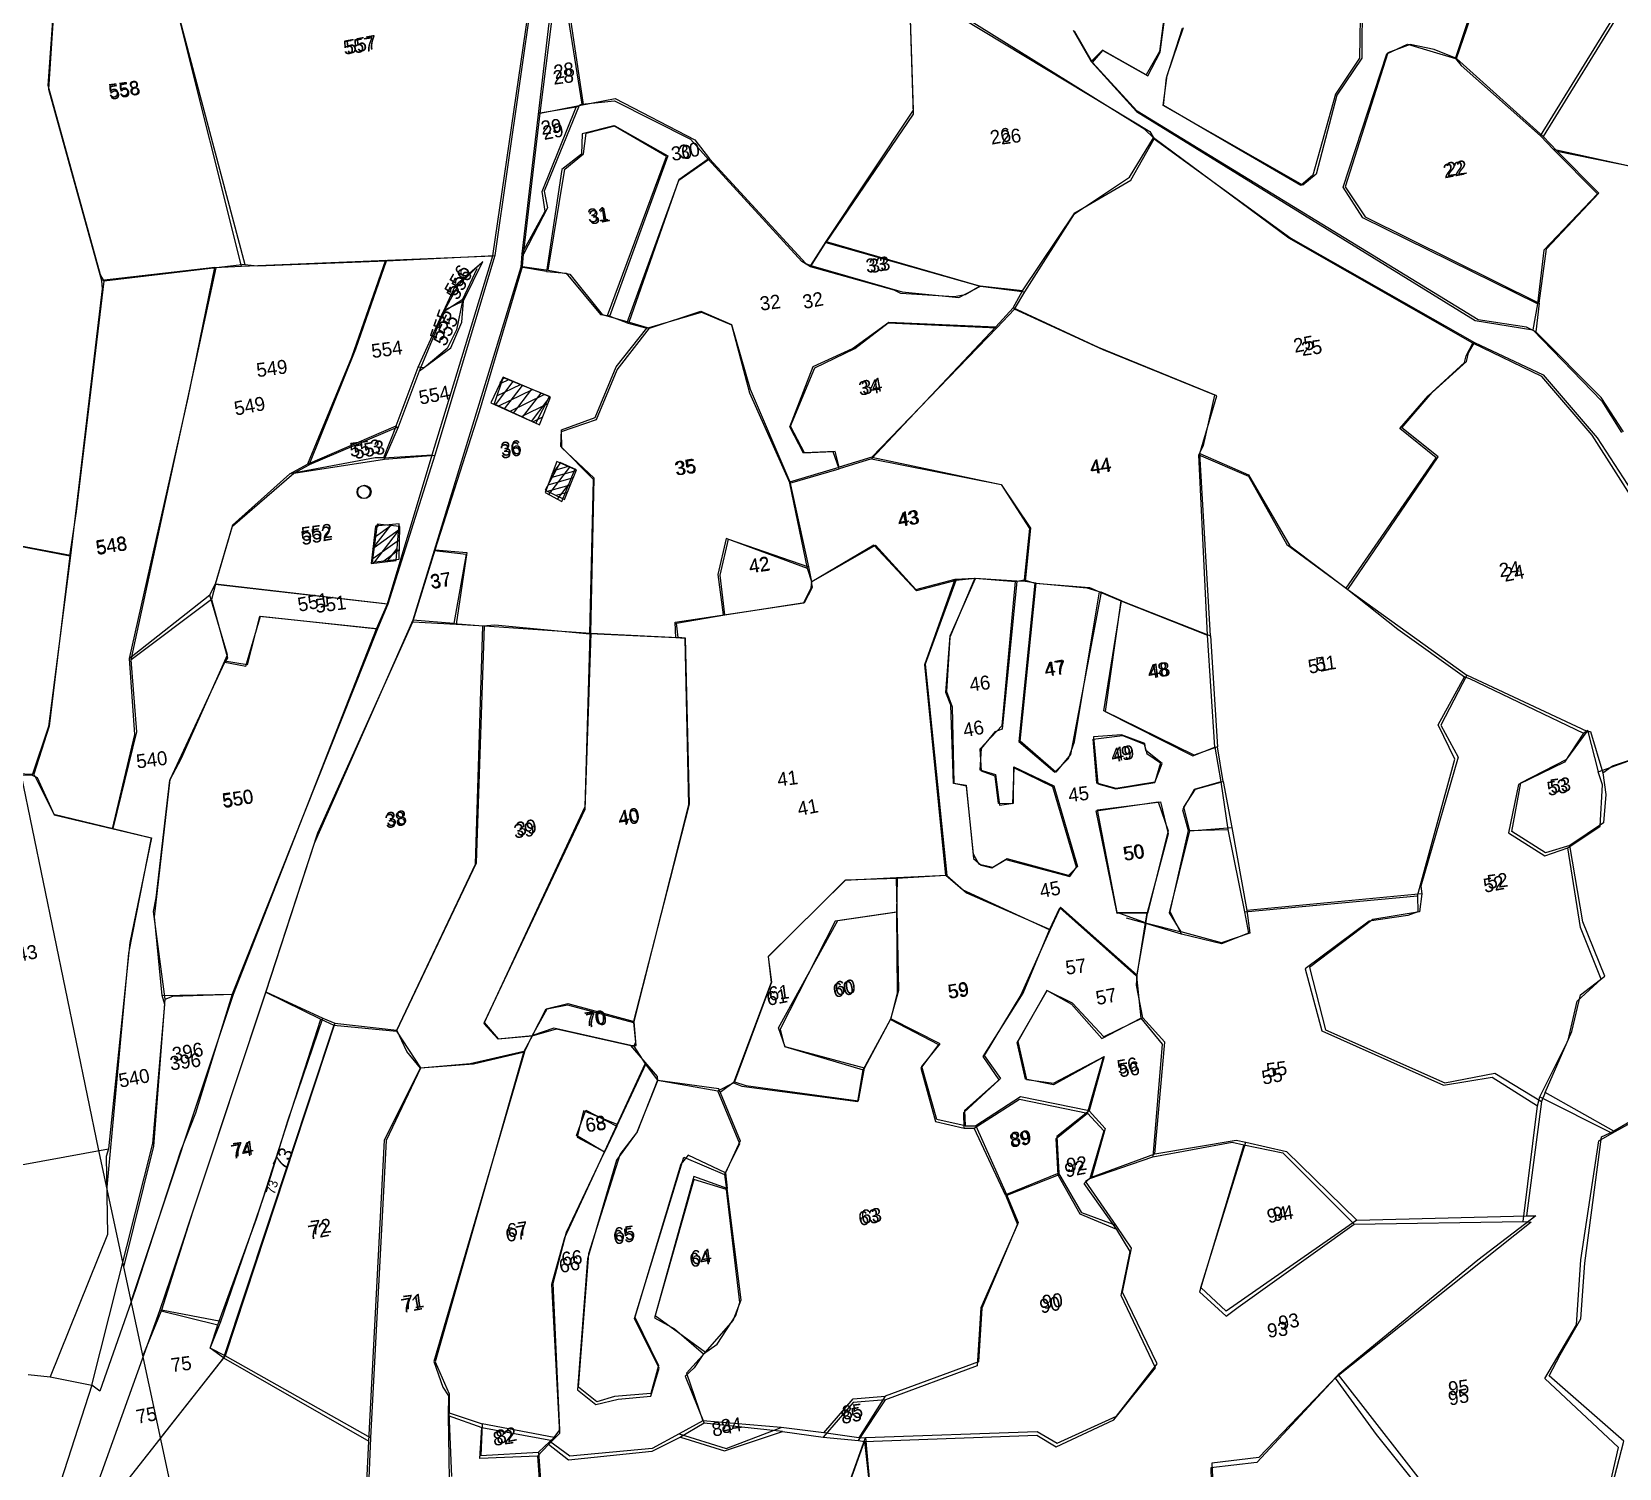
# Model space of a CAD drawing. Header units: metres. Extents: x 286056 to 292206, y 2024114 to 2027347.
# Drawn here: x 286968.2 to 287381.3, y 2026505.6 to 2026879.3 of the extents above; entities that cross this region are included whole.
import ezdxf
from ezdxf.enums import TextEntityAlignment as Align

# ---------------------------------------------------------------- set-up
doc = ezdxf.new("R2010")
doc.units = ezdxf.units.M
for name, color, linetype in [('OFF', 1, 'Continuous'), ('OTHERS', 1, 'Continuous'), ('POLY_PARCEL', 6, 'Continuous'), ('POLY_ROAD', 30, 'Continuous'), ('POLY_WATER', 4, 'Continuous'), ('SYM_ABADI', 1, 'Continuous'), ('SYM_ARROW', 1, 'Continuous'), ('TEXT_PARCEL', 7, 'Continuous')]:
    doc.layers.add(name, color=color, linetype=linetype)
doc.styles.add('TEXT_MAP', font='')
doc.styles.get('TEXT_MAP').set_extended_font_data('Kruti Dev 050')

# ---------------------------------------------------------------- blocks, each defined once
blk = doc.blocks.new('RTRT')
blk.add_circle((323.18, 512.39), 0.86)
at = {"layer": 'OFF'}
blk.add_line((301.24, 502.45), (289.6, 496.76), dxfattribs=at)
at = {"layer": 'OTHERS'}
blk.add_line((411.71, 438.98), (409.42, 440.09), dxfattribs=at)
at = {"layer": 'POLY_PARCEL'}
for p, q in [((292.91, 571.43), (296.89, 586.27)), ((311.12, 577.26), (313.52, 544.06)), ((360.23, 556.14), (361.05, 576.19)), ((294.98, 546.22), (292.91, 571.43)), ((471.75, 541.01), (483.29, 561.7)), ((401.86, 547.49), (403.88, 560.4)), ((437.86, 559.59), (434.43, 549)), ((359.65, 556.14), (353.19, 546.11)), ((354.55, 556.08), (359.65, 556.14)), ((359.65, 556.14), (364.38, 556.14)), ((364.38, 556.14), (373.49, 548.99)), ((461.89, 554.47), (459.58, 543.36)), ((359.07, 549.92), (359.88, 552.45)), ((359.88, 552.45), (363.69, 552.68)), ((363.69, 552.68), (369.68, 547.61)), ((427.26, 550.53), (425.52, 549.39)), ((432.16, 546.36), (427.26, 550.53)), ((434.66, 545.49), (437.9, 551.42)), ((351.78, 536.05), (356.3, 548.42)), ((356.3, 548.42), (359.07, 549.92)), ((373.49, 548.99), (374.87, 546.23)), ((434.43, 549), (432.16, 546.36)), ((480.64, 529.16), (498.34, 548.53)), ((295.3, 545.34), (294.98, 546.22)), ((369.68, 547.61), (358.43, 528.69)), ((370.49, 544.27), (374.87, 546.23)), ((374.87, 546.23), (384.56, 530.66)), ((387.68, 532.97), (401.86, 547.49)), ((286.28, 516.82), (295.3, 545.34)), ((289.6, 496.76), (309.8, 544.31)), ((309.8, 544.31), (295.3, 545.34)), ((313.52, 544.06), (309.8, 544.31)), ((353.19, 546.11), (353.19, 543.92)), ((360.78, 527.52), (370.49, 544.27)), ((433.64, 542.07), (434.66, 545.49)), ((313.52, 544.06), (315.1, 543.57)), ((315.1, 543.57), (331.55, 541.09)), ((353.19, 543.92), (349.06, 538.67)), ((454.42, 527.4), (463.13, 543.23)), ((459.58, 543.36), (455.69, 539.38)), ((463.13, 543.23), (466, 543.97)), ((466, 543.97), (471.75, 541.01)), ((325.52, 530.7), (331.55, 541.09)), ((331.55, 541.09), (345.38, 539.18)), ((449.11, 528.64), (433.64, 542.07)), ((471.75, 541.01), (472.3, 539.99)), ((340, 536.24), (343.72, 538.69)), ((340.33, 534.17), (343.72, 538.69)), ((427.63, 533.83), (431.61, 538.23)), ((455.69, 539.38), (450.87, 529.66)), ((472.3, 539.99), (480.64, 529.16)), ((337.76, 533.51), (340, 536.24)), ((348.6, 537.11), (351.78, 536.05)), ((351.78, 536.05), (354.43, 535.01)), ((337.76, 533.51), (340.33, 534.17)), ((339.58, 531.52), (340.33, 534.17)), ((354.43, 535.01), (357.55, 529.13)), ((333.05, 526.4), (337.76, 533.51)), ((385.14, 530.32), (387.68, 532.97)), ((387.68, 532.97), (406.13, 523.63)), ((419.78, 530.49), (427.63, 533.83)), ((316.84, 517.14), (325.52, 530.7)), ((337.6, 528.55), (339.58, 531.52)), ((384.56, 530.66), (385.14, 530.32)), ((385.14, 530.32), (396.09, 524.78)), ((411.59, 521.84), (419.78, 530.49)), ((333.05, 526.4), (337.6, 528.55)), ((357.55, 529.13), (360.78, 527.52)), ((450.87, 529.66), (449.11, 528.64)), ((480.64, 529.16), (481.93, 527.12)), ((329.08, 519.79), (333.05, 526.4)), ((358.12, 521.75), (363.2, 526.25)), ((360.78, 527.52), (363.2, 526.25)), ((363.2, 526.25), (370.12, 527.17)), ((370.12, 527.17), (373.7, 524.75)), ((456.18, 523.05), (454.42, 527.4)), ((505.61, 517.02), (481.93, 527.12)), ((481.93, 527.12), (486.47, 520.45)), ((373.7, 524.75), (374.5, 516.1)), ((396.09, 524.78), (403.13, 522.71)), ((354.32, 515.99), (358.12, 521.75)), ((403.13, 522.71), (406.13, 523.63)), ((406.13, 523.63), (411.59, 521.84)), ((409.86, 519.88), (411.59, 521.84)), ((476.19, 507.96), (456.18, 523.05)), ((329.08, 519.79), (316.84, 517.14)), ((326.52, 516.07), (329.08, 519.79)), ((388.72, 518.75), (393.57, 521.17)), ((393.57, 521.17), (407.18, 517.94)), ((407.18, 517.94), (409.86, 519.88)), ((420.13, 512.62), (409.86, 519.88)), ((486.47, 520.45), (478.32, 514.62)), ((383.19, 517.25), (388.72, 518.75)), ((407.18, 517.94), (388.26, 504.57)), ((284.33, 511.37), (286.28, 516.82)), ((305.65, 511.23), (314.69, 516.48)), ((314.69, 516.48), (316.84, 517.14)), ((314.69, 516.48), (326.52, 516.07)), ((326.52, 516.07), (333, 515.36)), ((349.59, 515.3), (354.32, 515.99)), ((374.5, 516.1), (377.27, 503.42)), ((378.69, 510.45), (383.19, 517.25)), ((274.14, 515.44), (284.33, 511.37)), ((349.24, 513.22), (349.59, 515.3)), ((478.32, 514.62), (476.19, 507.96)), ((352.59, 508.61), (349.24, 513.22)), ((433.18, 504.17), (420.13, 512.62)), ((284.33, 511.37), (277.65, 490.32)), ((302.1, 504.28), (305.65, 511.23)), ((379.84, 506.76), (378.69, 510.45)), ((348.44, 489.08), (352.59, 508.61)), ((476.19, 507.96), (474.98, 504.8)), ((383.77, 506.18), (379.84, 506.76)), ((383.88, 504.11), (383.77, 506.18)), ((302.1, 504.28), (301.24, 502.45)), ((323.44, 497.64), (302.1, 504.28)), ((330.73, 503.36), (334.71, 502.27)), ((377.27, 503.42), (383.88, 504.11)), ((377.27, 503.42), (377.62, 492.24)), ((388.26, 504.57), (383.88, 504.11)), ((388.26, 504.57), (403.95, 498)), ((430.52, 498.06), (433.18, 504.17)), ((465.93, 503.13), (467.08, 504.54)), ((301.24, 502.45), (301.86, 494.69)), ((334.71, 502.27), (331.61, 493.46)), ((460.16, 498.98), (465.58, 502.32)), ((465.58, 502.32), (465.93, 503.13)), ((304, 493.2), (307.06, 499.16)), ((307.06, 499.16), (321.56, 494.74)), ((366.2, 493.28), (368.16, 497.66)), ((368.16, 497.66), (377.62, 492.24)), ((403.95, 498), (406.49, 491.77)), ((429.71, 497.02), (430.52, 498.06)), ((455.78, 495.52), (460.16, 498.98)), ((288.6, 487.51), (289.6, 496.76)), ((426.48, 473.96), (429.71, 497.02)), ((429.71, 497.02), (435.47, 493.1)), ((459.7, 490.91), (455.78, 495.52)), ((291.66, 480.68), (301.43, 494.2)), ((301.86, 494.69), (301.43, 494.2)), ((301.43, 494.2), (304, 493.2)), ((326.17, 494.78), (331.61, 493.46)), ((331.61, 493.46), (335.18, 492.54)), ((365.86, 488.16), (366.2, 493.28)), ((377.63, 490.23), (386.62, 493.35)), ((386.62, 493.35), (390.66, 486.78)), ((435.47, 493.1), (438.7, 483.53)), ((328.47, 462.75), (335.18, 492.54)), ((335.18, 492.54), (348.44, 489.08)), ((377.62, 492.24), (377.63, 490.23)), ((406.49, 491.77), (404.61, 485.39)), ((277.65, 490.32), (274.56, 484.63)), ((348.44, 489.08), (343.46, 466.9)), ((348.44, 489.08), (359.4, 486.43)), ((376.24, 487.81), (377.63, 489.54)), ((377.63, 489.54), (377.63, 490.23)), ((445.16, 476.61), (459.7, 490.91)), ((283.28, 475.83), (288.6, 487.51)), ((359.4, 486.43), (359.52, 488.28)), ((359.52, 488.28), (365.86, 488.16)), ((365.86, 488.16), (376.24, 487.81)), ((389.99, 477.05), (395.85, 487.12)), ((390.66, 486.78), (395.85, 487.12)), ((395.85, 487.12), (398.39, 486.78)), ((264.97, 486.75), (274.56, 484.63)), ((356.84, 465.06), (360.3, 486.15)), ((360.3, 486.15), (359.4, 486.43)), ((398.39, 486.78), (393.79, 479.93)), ((398.29, 467.48), (403.46, 485.39)), ((398.39, 486.78), (403.46, 485.39)), ((403.46, 485.39), (404.61, 485.39)), ((404.61, 485.39), (405.88, 484.7)), ((274.56, 484.63), (276.11, 479.06)), ((405.88, 484.7), (400.02, 465.06)), ((405.88, 484.7), (412.69, 482.86)), ((412.69, 482.86), (413.84, 482.05)), ((438.7, 483.53), (445.16, 476.61)), ((407.06, 463.67), (413.84, 482.05)), ((413.84, 482.05), (416.33, 480.42)), ((276.11, 479.06), (283.28, 475.83)), ((286.37, 463.65), (291.66, 480.68)), ((393.79, 479.93), (392.06, 473.13)), ((416.33, 480.42), (411.67, 466.79)), ((416.33, 480.42), (426.48, 473.96)), ((387.57, 449.85), (389.99, 477.05)), ((283.28, 475.83), (287.92, 473.72)), ((445.16, 476.61), (450.7, 470.16)), ((287.92, 473.72), (282.65, 461.01)), ((392.06, 473.13), (392.41, 471.05)), ((424.7, 459.64), (426.48, 473.96)), ((392.41, 471.05), (390.79, 461.37)), ((450.7, 470.16), (457.98, 462.51)), ((343.46, 466.9), (325.59, 442.35)), ((394.95, 465.06), (398.29, 467.48)), ((411.67, 466.79), (421.7, 459.06)), ((352.58, 455.95), (356.84, 465.06)), ((394.6, 462.18), (394.95, 465.06)), ((400.02, 465.06), (403.83, 460.33)), ((285.46, 453.51), (286.37, 463.65)), ((314.28, 443.38), (328.47, 462.75)), ((405.9, 461.71), (407.06, 463.67)), ((408.9, 457.91), (409.48, 463.56)), ((409.48, 463.56), (413.28, 463.33)), ((413.28, 463.33), (415.82, 461.71)), ((453.51, 457.09), (457.98, 462.51)), ((457.98, 462.51), (458.61, 462.18)), ((282.65, 461.01), (274.98, 435.39)), ((390.79, 461.37), (392.29, 460.79)), ((392.29, 460.79), (391.49, 451.34)), ((396.22, 461.25), (394.6, 462.18)), ((395.98, 457.68), (396.22, 461.25)), ((398.75, 461.83), (397.71, 457.33)), ((403.25, 458.49), (398.75, 461.83)), ((403.83, 460.33), (405.9, 461.71)), ((415.82, 461.71), (415.94, 460.45)), ((415.94, 460.45), (417.44, 458.95)), ((458.61, 462.18), (471.69, 452.52)), ((404.29, 447.77), (403.25, 458.49)), ((417.44, 458.95), (416.28, 456.64)), ((421.7, 459.06), (424.7, 459.64)), ((424.7, 459.64), (424.62, 455.11)), ((397.71, 457.33), (395.98, 457.68)), ((411.21, 456.76), (408.9, 457.91)), ((416.28, 456.64), (411.21, 456.76)), ((454.8, 452.33), (453.51, 457.09)), ((344.5, 438.77), (352.58, 455.95)), ((408.36, 440.93), (408.13, 454.42)), ((408.13, 454.42), (416.2, 454.08)), ((421.05, 454.77), (419.09, 452.46)), ((424.62, 455.11), (421.05, 454.77)), ((424.62, 455.11), (424.39, 448.89)), ((280.73, 435), (285.6, 452.32)), ((285.46, 453.51), (294.38, 451.98)), ((285.6, 452.32), (285.46, 453.51)), ((416.2, 454.08), (416.78, 450.16)), ((419.09, 452.46), (419.32, 449.7)), ((446.79, 435.94), (454.8, 452.33)), ((471.69, 452.52), (468.61, 449.33)), ((471.69, 452.52), (472.3, 452.82)), ((472.3, 452.82), (472.65, 447.29)), ((298.68, 451.46), (305, 446.71)), ((374.77, 451.69), (363.12, 443.86)), ((381.34, 450.66), (374.77, 451.69)), ((381.34, 450.66), (380.42, 446.39)), ((387.57, 449.85), (381.34, 450.66)), ((391.49, 451.34), (392.29, 450.3)), ((392.29, 450.3), (393.56, 449.73)), ((393.56, 449.73), (395.52, 450.42)), ((395.52, 450.42), (403.25, 446.73)), ((416.78, 450.16), (412.17, 440.24)), ((389.33, 447.62), (387.57, 449.85)), ((419.32, 449.7), (415.05, 439.9)), ((419.32, 449.7), (424.39, 448.89)), ((424.39, 448.89), (424.51, 438.05)), ((468.61, 449.33), (462.26, 447.6)), ((472.65, 447.29), (480.91, 448.58)), ((292.04, 422.96), (305, 446.71)), ((305, 446.71), (306.47, 445.62)), ((372.46, 446.74), (362.89, 434.4)), ((380.42, 446.39), (372.46, 446.74)), ((380.42, 446.39), (378.58, 436.13)), ((399.37, 440.47), (389.33, 447.62)), ((403.25, 446.73), (404.29, 447.77)), ((462.26, 447.6), (459.84, 441.72)), ((472.87, 445.53), (472.65, 447.29)), ((306.47, 445.62), (284.51, 406.19)), ((306.47, 445.62), (314.28, 443.38)), ((471.6, 440.34), (472.87, 445.53)), ((314.28, 443.38), (316.44, 438.13)), ((325.59, 442.35), (326.97, 439.93)), ((331.36, 439.52), (333.89, 442.58)), ((333.89, 442.58), (336.54, 442.58)), ((336.54, 442.58), (344.5, 438.77)), ((363.12, 443.86), (362.89, 440.51)), ((399.37, 440.47), (401.21, 443.01)), ((401.21, 443.01), (409.28, 432.52)), ((326.97, 439.93), (331.36, 439.52)), ((331.36, 439.52), (334.6, 439.83)), ((334.6, 439.83), (343.95, 435.74)), ((362.89, 440.51), (355.7, 428.71)), ((394.52, 433.1), (399.37, 440.47)), ((412.17, 440.24), (408.36, 440.93)), ((411.71, 438.98), (412.17, 440.24)), ((415.05, 439.9), (415.97, 436.78)), ((459.84, 441.72), (463.88, 437.92)), ((466.99, 438.38), (471.6, 440.34)), ((310.12, 429.85), (316.44, 438.13)), ((316.44, 438.13), (323.24, 437.36)), ((329.97, 437.67), (331.36, 439.52)), ((344.5, 438.77), (344.27, 436.24)), ((411.71, 438.98), (409.28, 432.52)), ((415.97, 436.78), (411.71, 438.98)), ((424.51, 438.05), (446.79, 435.94)), ((424.51, 438.05), (424.51, 435.29)), ((463.88, 437.92), (466.99, 438.38)), ((466.65, 428.01), (466.99, 438.38)), ((329.97, 437.67), (311.05, 400.66)), ((323.24, 437.36), (329.97, 437.67)), ((344.27, 436.24), (343.95, 435.74)), ((343.95, 435.74), (344.96, 433.26)), ((378.58, 436.13), (377.08, 432.95)), ((420.82, 434.59), (415.97, 436.78)), ((446.79, 435.94), (446.46, 433.89)), ((245.37, 435.64), (274.98, 435.39)), ((267.19, 405.88), (280.73, 435)), ((274.49, 434.48), (272.8, 424.57)), ((274.98, 435.39), (274.49, 434.48)), ((362.89, 434.4), (363.01, 432.1)), ((424.51, 435.29), (420.82, 434.59)), ((440.07, 433.87), (430.79, 429.38)), ((445.08, 433.66), (440.07, 433.87)), ((446.46, 433.89), (445.08, 433.66)), ((339.95, 426.23), (344.96, 433.26)), ((344.96, 433.26), (346.12, 430.87)), ((363.01, 432.1), (372.44, 427.23)), ((372.44, 427.23), (377.08, 432.95)), ((377.08, 432.95), (382.56, 428.62)), ((387.95, 426.06), (394.52, 433.1)), ((392.56, 426.99), (397.63, 432.87)), ((397.63, 432.87), (400.4, 430.56)), ((409.28, 432.52), (408.82, 427.1)), ((300.9, 392.16), (310.12, 429.85)), ((346.12, 430.87), (342.31, 424.82)), ((346.12, 430.87), (353.54, 428.09)), ((400.4, 430.56), (403.4, 425.49)), ((336.05, 428.79), (334.62, 425.61)), ((339.95, 426.23), (336.05, 428.79)), ((353.54, 428.09), (355.7, 428.71)), ((355.01, 420.83), (353.54, 428.09)), ((355.7, 428.71), (356.67, 428.08)), ((356.67, 428.08), (370.97, 423.37)), ((382.56, 428.62), (379.78, 426.07)), ((430.79, 429.38), (431.42, 421.14)), ((468.03, 420.97), (466.65, 428.01)), ((330.62, 413.22), (339.95, 426.23)), ((334.62, 425.61), (337.71, 423.1)), ((370.97, 423.37), (372.44, 427.23)), ((379.78, 426.07), (380.32, 418.97)), ((389.39, 422.69), (387.95, 426.06)), ((392.74, 422.15), (392.56, 426.99)), ((403.4, 425.49), (408.82, 427.1)), ((408.82, 427.1), (410.9, 423.3)), ((272.8, 424.57), (262.1, 407.95)), ((342.31, 424.82), (339.03, 421.75)), ((284.61, 410.49), (292.04, 422.96)), ((339.03, 421.75), (332.98, 409.97)), ((384.13, 419.44), (389.39, 422.69)), ((396.14, 420.76), (392.74, 422.15)), ((403.17, 423.07), (396.14, 420.76)), ((399.78, 416.37), (403.17, 423.07)), ((410.9, 423.3), (407.02, 409.28)), ((337.49, 401.27), (347.64, 420.52)), ((347.64, 420.52), (352.35, 417.35)), ((352.35, 417.35), (355.01, 420.83)), ((383.8, 417.42), (384.13, 419.44)), ((385.07, 417.18), (391.5, 419.76)), ((391.5, 419.76), (399.78, 416.37)), ((431.42, 421.14), (445.54, 411.34)), ((464.45, 418.78), (468.03, 420.97)), ((348.35, 417.45), (340.05, 400.86)), ((352.25, 415.4), (348.35, 417.45)), ((352.35, 417.35), (352.25, 415.4)), ((380.32, 418.97), (383.8, 417.42)), ((383.8, 417.42), (385.07, 417.18)), ((462.38, 414.06), (464.45, 418.78)), ((351.22, 400.76), (352.25, 415.4)), ((387.45, 407.87), (385.07, 417.18)), ((395.19, 413.93), (399.78, 416.37)), ((399.78, 416.37), (401.42, 413.72)), ((277.61, 413.72), (284.61, 410.49)), ((394.6, 409.23), (395.19, 413.93)), ((401.42, 413.72), (398.52, 408.04)), ((457.45, 407.57), (462.38, 414.06)), ((327.86, 407.59), (330.62, 413.22)), ((445.54, 411.34), (451.88, 411.18)), ((451.88, 411.18), (456.91, 406.48)), ((283.07, 407.72), (284.61, 410.49)), ((332.98, 409.97), (328.58, 393.59)), ((394.6, 409.23), (387.45, 407.87)), ((396.43, 403.75), (394.6, 409.23)), ((398.52, 408.04), (407.02, 409.28)), ((407.02, 409.28), (417.38, 409.2)), ((417.38, 409.2), (418.83, 408.58)), ((259.38, 408.78), (262.1, 407.95)), ((262.1, 407.95), (267.19, 405.88)), ((284.51, 406.19), (283.07, 407.72)), ((325.29, 388.54), (327.86, 407.59)), ((387.45, 407.87), (388.25, 403.95)), ((397.67, 407.55), (398.52, 408.04)), ((400.72, 400.95), (397.67, 407.55)), ((418.83, 408.58), (409.68, 391.04)), ((418.83, 408.58), (423.56, 406.65)), ((456.91, 406.48), (457.45, 407.57)), ((457.45, 407.57), (465.72, 401.23)), ((284.51, 406.19), (261.23, 385.89)), ((284.51, 406.19), (300.9, 392.16)), ((423.56, 406.65), (430.88, 395.9)), ((452.35, 392.19), (456.91, 406.48)), ((388.25, 403.95), (381.58, 394.29)), ((400.72, 400.95), (396.43, 403.75)), ((465.72, 401.23), (472.29, 403.39)), ((339.44, 394.41), (337.49, 401.27)), ((401.87, 397.84), (400.72, 400.95)), ((463.86, 400.58), (465.72, 401.23)), ((311.05, 400.66), (311.56, 397.18)), ((340.05, 400.86), (342.31, 399.02)), ((342.31, 399.02), (345.38, 395.12)), ((347.33, 396.05), (350.4, 399.22)), ((350.4, 399.22), (351.22, 400.76)), ((458.71, 385.94), (463.86, 400.58)), ((311.56, 397.18), (312.07, 395.95)), ((399.66, 392.49), (401.87, 397.84)), ((312.07, 395.95), (311.56, 393.49)), ((345.38, 395.12), (343.85, 393.59)), ((345.38, 395.12), (347.33, 396.05)), ((414.19, 388.19), (430.88, 395.9)), ((430.88, 395.9), (452.35, 392.19)), ((311.56, 393.49), (310.14, 385.34)), ((311.56, 393.49), (315.55, 391.13)), ((328.58, 393.59), (330.52, 391.33)), ((337.7, 391.03), (339.44, 394.41)), ((343.85, 393.59), (342.51, 392.77)), ((342.51, 392.77), (343.8, 386.33)), ((381.58, 394.29), (379.74, 387.02)), ((297.23, 376.84), (300.9, 392.16)), ((314.55, 387.29), (315.55, 391.13)), ((315.55, 391.13), (324.17, 387.82)), ((330.52, 391.33), (333.5, 391.44)), ((333.5, 391.44), (337.7, 391.03)), ((402.25, 382.52), (399.66, 392.49)), ((409.68, 391.04), (412.46, 387.33)), ((453.32, 391.88), (424.77, 376.87)), ((452.35, 392.19), (453.32, 391.88)), ((321.92, 386.16), (314.55, 387.29)), ((323.56, 387.39), (321.92, 386.16)), ((323.56, 387.39), (324.17, 387.82)), ((325.72, 384.93), (323.56, 387.39)), ((324.17, 387.82), (325.29, 388.54)), ((379.74, 387.02), (367.32, 384.93)), ((412.46, 387.33), (414.19, 388.19)), ((321.92, 386.16), (318.61, 358.53)), ((336.48, 384.01), (325.72, 384.93)), ((340.45, 385.17), (336.48, 384.01)), ((343.8, 386.33), (340.45, 385.17)), ((340.45, 385.17), (345.7, 382.37)), ((353.53, 383.42), (343.8, 386.33)), ((363.16, 385.37), (358.53, 381.73)), ((362.91, 380.43), (367.32, 384.93)), ((367.32, 384.93), (363.16, 385.37)), ((456.61, 377.81), (458.71, 385.94)), ((345.7, 382.37), (353.53, 383.42)), ((353.53, 383.42), (358.53, 381.73)), ((358.53, 381.73), (362.91, 380.43)), ((395.76, 376.92), (402.25, 382.52)), ((359.03, 372.31), (363.65, 380.19)), ((362.91, 380.43), (363.65, 380.19)), ((363.65, 380.19), (363.2, 373.98)), ((363.65, 380.19), (385.63, 376.84)), ((385.63, 376.84), (387.79, 374.87)), ((387.79, 374.87), (395.76, 376.92)), ((424.77, 376.87), (412.83, 368.07)), ((424.77, 376.87), (428.61, 368.75)), ((451.28, 371.78), (456.61, 377.81)), ((458.97, 361.26), (451.28, 371.78)), ((406.86, 368.52), (406.6, 366.87)), ((412.83, 368.07), (406.86, 368.52)), ((428.61, 368.75), (434.25, 358.07)), ((455.42, 353.26), (458.97, 361.26))]:
    blk.add_line(p, q, dxfattribs=at)
at = {"layer": 'POLY_ROAD'}
for p, q in [((358.62, 577.79), (345.38, 539.18)), ((354.55, 556.08), (361.05, 576.19)), ((349.06, 538.67), (354.55, 556.08)), ((345.38, 539.18), (333, 515.36)), ((348.6, 537.11), (349.06, 538.67)), ((339.67, 519.82), (348.6, 537.11)), ((330.73, 503.36), (339.67, 519.82)), ((333, 515.36), (323.44, 497.64)), ((326.17, 494.78), (330.73, 503.36)), ((323.44, 497.64), (321.56, 494.74)), ((321.56, 494.74), (294.38, 451.98)), ((309.11, 470.37), (326.17, 494.78)), ((298.68, 451.46), (309.11, 470.37)), ((279.82, 417.67), (298.68, 451.46)), ((294.38, 451.98), (286.85, 437.84)), ((286.85, 437.84), (284.03, 433.39)), ((284.03, 433.39), (275.03, 416.96)), ((277.61, 413.72), (279.82, 417.67)), ((275.03, 416.96), (268.05, 404.94)), ((261.23, 385.89), (277.61, 413.72)), ((267.19, 405.88), (255.06, 383.66)), ((268.05, 404.94), (267.19, 405.88))]:
    blk.add_line(p, q, dxfattribs=at)
at = {"layer": 'POLY_WATER'}
for p, q in [((430.68, 539.47), (408.05, 560.3)), ((424.03, 553.76), (425.52, 549.39)), ((425.52, 549.39), (430.09, 541.95)), ((430.09, 541.95), (467.93, 507.38)), ((431.61, 538.23), (430.68, 539.47)), ((446.29, 522.26), (431.61, 538.23)), ((467.08, 504.54), (446.29, 522.26)), ((467.93, 507.38), (474.98, 504.8)), ((475.02, 498.68), (467.08, 504.54)), ((474.98, 504.8), (482.03, 494.09)), ((479.98, 490.05), (475.02, 498.68)), ((482.03, 494.09), (483.74, 489.66)), ((484.25, 479.34), (479.98, 490.05))]:
    blk.add_line(p, q, dxfattribs=at)
at = {"layer": 'SYM_ABADI', "linetype": 'Continuous'}
for p, q in [((342.25, 521.35), (345.54, 522.23)), ((343.13, 522.87), (344.16, 523.15)), ((342.25, 520.05), (346.92, 521.3)), ((343.56, 519.11), (348.3, 520.38)), ((344.87, 518.16), (348.54, 519.15)), ((346.18, 517.22), (347.57, 517.59))]:
    blk.add_line(p, q, dxfattribs=at)
at = {"layer": 'SYM_ABADI'}
for p, q in [((348.66, 511.4), (346.13, 508.26)), ((348.32, 506.63), (350.57, 510.07)), ((350.57, 510.07), (348.66, 511.4)), ((324.01, 508), (322.49, 503.31)), ((326.82, 507.17), (324.01, 508)), ((346.13, 508.26), (348.32, 506.63)), ((325.97, 503.06), (326.82, 507.17)), ((322.49, 503.31), (325.97, 503.06))]:
    blk.add_line(p, q, dxfattribs=at)
at = {"layer": 'SYM_ARROW'}
for p, q in [((343.52, 523.57), (341.73, 520.43)), ((349.02, 519.9), (343.52, 523.57)), ((341.73, 520.43), (346.97, 516.65)), ((346.97, 516.65), (349.02, 519.9))]:
    blk.add_line(p, q, dxfattribs=at)
at = {"layer": 'SYM_ARROW', "linetype": 'Continuous'}
for p, q in [((347.31, 509.73), (350.53, 510.02)), ((348, 510.59), (349.62, 510.73)), ((323.52, 506.48), (325.7, 507.5)), ((323.96, 507.85), (324.18, 507.95)), ((346.39, 508.06), (349.43, 508.33)), ((346.62, 508.88), (349.98, 509.17)), ((347.35, 507.35), (348.88, 507.48)), ((322.63, 503.74), (326.48, 505.53)), ((323.07, 505.11), (326.75, 506.82)), ((348.31, 506.64), (348.33, 506.64)), ((323.97, 503.2), (326.21, 504.25))]:
    blk.add_line(p, q, dxfattribs=at)
at = {"layer": 'TEXT_PARCEL', "style": 'TEXT_MAP'}
for s, p in [('558', (302.48, 568.09)), ('557', (333.55, 568.2)), ('28', (358.59, 560.03)), ('29', (355.73, 552.6)), ('30', (372.52, 546.87)), ('31', (359.56, 540.76)), ('26', (412.26, 541.24)), ('33', (393.87, 527.87)), ('22', (468.8, 526.08)), ('549', (310.72, 525.14)), ('32', (384.57, 524.96)), ('554', (334.36, 522.08)), ('553', (324.81, 516.74)), ('36', (342.68, 513.25)), ('34', (389.96, 512.69)), ('548', (289.86, 510.8)), ('25', (445.66, 507.61)), ('552', (316.05, 507.12)), ('35', (364.37, 506.93)), ('551', (314.04, 498.78)), ('37', (330.74, 498.44)), ('44', (417.04, 497.07)), ('43', (391.34, 495.04)), ('42', (371.43, 492.77)), ('550', (299.79, 475.72)), ('24', (466.74, 473.57)), ('47', (406.31, 472.59)), ('38', (319.21, 469.24)), ('48', (419.33, 469.81)), ('46', (394.59, 466.88)), ('39', (335.59, 465.12)), ('51', (439.79, 466.62)), ('40', (348.9, 464.09)), ('543', (268.71, 461.23)), ('41', (371.73, 460.92)), ('49', (412.69, 460.12)), ('50', (411.87, 447.38)), ('396', (287.34, 444.88)), ('45', (400.42, 444.7)), ('53', (467.1, 445.42)), ('540', (279.93, 442.85)), ('70', (339.87, 439.18)), ('61', (363.26, 437.62)), ('60', (371.84, 437.05)), ('59', (386.42, 434.14)), ('52', (456.71, 434.69)), ('74', (291.77, 431.11)), ('57', (404.95, 429.8)), ('68', (337.27, 425.96)), ('56', (405.98, 420.53)), ('72', (299.58, 419.06)), ('55', (424.04, 415.73)), ('67', (324.52, 413.99)), ('89', (390.59, 413.82)), ('65', (338.1, 411.07)), ('71', (309.61, 407.53)), ('66', (330.56, 408.79)), ('63', (369.58, 407.56)), ('92', (396.86, 408.73)), ('64', (347.21, 406.36)), ('75', (273.38, 399.89)), ('94', (421.37, 398.07)), ('90', (390.42, 392.12)), ('82', (318.44, 388.66)), ('84', (345.95, 384.41)), ('85', (362.59, 382.9)), ('93', (420.26, 384.26)), ('95', (439.92, 370.63))]:
    blk.add_text(s, height=1.8, dxfattribs=at).set_placement(p, align=Align.CENTER)
for s, height, rotation, p in [('556', 1.8, 50.1781, (340.88, 535.85)), ('555', 1.8, 53.1141, (338.11, 530.37)), ('73', 1.2, 63.4219, (295.3, 426.34))]:
    blk.add_text(s, height=height, rotation=rotation, dxfattribs=at).set_placement(p, align=Align.CENTER)
blk = doc.blocks.new('123')
blk.add_circle((90.26, 520.35), 0.842)
at = {"layer": 'OFF'}
for p, q in [((68.86, 509.74), (57.54, 503.02)), ((45.38, 440.87), (41.78, 489.86)), ((50.5, 377.85), (45.38, 440.87))]:
    blk.add_line(p, q, dxfattribs=at)
at = {"layer": 'OTHERS'}
for p, q in [((109.95, 532.67), (108.01, 529.64)), ((115.61, 529.43), (109.95, 532.67)), ((108.01, 529.64), (113.4, 526.25)), ((113.4, 526.25), (115.61, 529.43)), ((115.47, 521), (113.47, 517.27)), ((115.41, 515.82), (117.62, 519.69)), ((117.62, 519.69), (115.47, 521)), ((91.2, 515.78), (90.01, 511.12)), ((94.28, 515.68), (91.2, 515.78)), ((93.28, 511.07), (94.28, 515.68)), ((113.47, 517.27), (115.41, 515.82)), ((90.01, 511.12), (93.28, 511.07))]:
    blk.add_line(p, q, dxfattribs=at)
at = {"layer": 'OTHERS', "linetype": 'Continuous'}
for p, q in [((108.56, 529.29), (111.22, 531.95)), ((109.54, 532.03), (110.09, 532.59)), ((109.65, 528.61), (112.34, 531.3)), ((110.73, 527.93), (113.47, 530.66)), ((111.82, 527.24), (114.59, 530.01)), ((112.9, 526.56), (115.25, 528.91)), ((113.9, 516.95), (117.01, 520.06)), ((114.66, 519.47), (115.91, 520.73)), ((114.91, 516.19), (116.57, 517.85)), ((90.49, 512.98), (93.22, 515.71)), ((91.09, 515.36), (91.51, 515.77)), ((90.38, 511.11), (94.09, 514.82)), ((92.12, 511.08), (93.61, 512.57))]:
    blk.add_line(p, q, dxfattribs=at)
at = {"layer": 'POLY_PARCEL'}
for p, q in [((59.56, 591.2), (56.75, 577.09)), ((124.13, 585.58), (124.63, 566.25)), ((78.42, 551.25), (74.61, 584.42)), ((56.75, 577.09), (60.31, 551.75)), ((237.16, 557.45), (247.69, 578.43)), ((168.14, 572.9), (166.82, 559.44)), ((199.41, 563.19), (202.31, 574.03)), ((226.63, 570.25), (225.06, 559.04)), ((118.09, 555.75), (123.86, 565.96)), ((123.86, 565.96), (118.92, 565.79)), ((124.63, 566.25), (123.86, 565.96)), ((124.63, 566.25), (128.85, 566.13)), ((128.85, 566.13), (137.95, 559.95)), ((199.91, 560.1), (202.81, 565.96)), ((128.38, 562.94), (124.21, 562.47)), ((134.56, 558.13), (128.38, 562.94)), ((190.59, 563), (192.12, 564.39)), ((192.12, 564.39), (197.43, 560.4)), ((197.43, 560.4), (199.41, 563.19)), ((124.21, 562.47), (123.74, 559.85)), ((259.48, 561.44), (246.93, 546.03)), ((123.74, 559.85), (121, 558.25)), ((137.95, 559.95), (139.85, 557.1)), ((166.82, 559.44), (153.51, 544.47)), ((198.9, 556.35), (199.91, 560.1)), ((228.47, 559.3), (220.79, 542.92)), ((225.06, 559.04), (221.28, 554.75)), ((231.49, 560), (228.47, 559.3)), ((234.45, 558.97), (231.49, 560)), ((237.16, 557.45), (234.45, 558.97)), ((121, 558.25), (117.32, 545.48)), ((124.39, 538.82), (134.56, 558.13)), ((139.85, 557.1), (135.75, 554.96)), ((150.1, 542.46), (139.85, 557.1)), ((246.93, 546.03), (237.16, 557.45)), ((118.15, 553.2), (118.09, 555.75)), ((135.75, 554.96), (126.71, 537.57)), ((215.42, 543.81), (198.9, 556.35)), ((221.28, 554.75), (217.31, 545.01)), ((114.47, 548.14), (118.15, 553.2)), ((60.25, 550.71), (51.76, 517.14)), ((60.31, 551.75), (60.25, 550.71)), ((75.02, 551.52), (60.31, 551.75)), ((69.4, 535.34), (75.02, 551.52)), ((75.02, 551.52), (78.42, 551.25)), ((78.42, 551.25), (110.74, 548.37)), ((193.5, 547.33), (197.21, 552.22)), ((96.93, 549.6), (90.98, 537.76)), ((109.22, 547.64), (105.42, 545.15)), ((106.16, 543.35), (108.5, 547.01)), ((117.32, 545.48), (114.13, 546.45)), ((185.81, 544.11), (193.5, 547.33)), ((105.42, 545.15), (103.46, 542.02)), ((117.32, 545.48), (119.82, 544.91)), ((119.82, 544.91), (123.5, 539.05)), ((151.12, 541.65), (153.51, 544.47)), ((153.51, 544.47), (172.47, 536.32)), ((217.31, 545.01), (215.42, 543.81)), ((248.46, 543.89), (246.93, 546.03)), ((103.46, 542.02), (106.16, 543.35)), ((106.16, 543.35), (104.84, 539.53)), ((151.12, 541.65), (150.1, 542.46)), ((177.81, 535.01), (185.81, 544.11)), ((220.79, 542.92), (222.84, 538.74)), ((248.46, 543.89), (273.24, 535.39)), ((253.12, 537.83), (248.46, 543.89)), ((99.32, 535.39), (103.46, 542.02)), ((161.44, 537.25), (151.12, 541.65)), ((104.84, 539.53), (103.35, 537.3)), ((123.5, 539.05), (124.39, 538.82)), ((126.71, 537.57), (124.39, 538.82)), ((222.84, 538.74), (243.62, 524.79)), ((90.98, 537.76), (83.54, 524.85)), ((103.35, 537.3), (100.06, 535.23)), ((124.61, 532.13), (129.2, 536.55)), ((126.71, 537.57), (129.2, 536.55)), ((129.2, 536.55), (136.46, 537.68)), ((136.46, 537.68), (140.08, 535.54)), ((162.25, 536.72), (161.44, 537.25)), ((168.97, 535.38), (162.25, 536.72)), ((172.47, 536.32), (170.44, 535.47)), ((177.81, 535.01), (172.47, 536.32)), ((245.49, 531.6), (253.12, 537.83)), ((57.54, 503.02), (69.4, 535.34)), ((95.53, 528.25), (99.32, 535.39)), ((100.06, 535.23), (99.32, 535.39)), ((140.08, 535.54), (141.21, 526.57)), ((170.44, 535.47), (168.97, 535.38)), ((176.33, 533.01), (177.81, 535.01)), ((121.1, 526.01), (124.61, 532.13)), ((155.14, 530.52), (160.2, 533.26)), ((160.2, 533.26), (173.83, 530.86)), ((176.33, 533.01), (173.83, 530.86)), ((186.57, 526.5), (176.33, 533.01)), ((149.79, 528.86), (155.14, 530.52)), ((173.83, 530.86), (155.73, 516.1)), ((243.62, 524.79), (245.49, 531.6)), ((83.54, 524.85), (95.53, 528.25)), ((95.53, 528.25), (93.36, 524.38)), ((145.81, 521.55), (149.79, 528.86)), ((116.59, 525), (121.1, 526.01)), ((141.21, 526.57), (144.86, 514.36)), ((200.9, 518.33), (186.57, 526.5)), ((81.13, 523.92), (72.96, 518.31)), ((81.13, 523.92), (83.54, 524.85)), ((92.33, 524.54), (81.13, 523.92)), ((93.36, 524.38), (92.33, 524.54)), ((93.36, 524.38), (99.64, 523.98)), ((116.23, 522.86), (116.59, 525)), ((243.62, 524.79), (242.73, 521.19)), ((119.86, 518.11), (116.23, 522.86)), ((51.76, 517.14), (39.05, 521.28)), ((147.12, 517.93), (145.81, 521.55)), ((233.76, 519.63), (234.72, 520.86)), ((72.96, 518.31), (69.73, 511.07)), ((116.79, 498.46), (119.86, 518.11)), ((150.92, 517.63), (147.12, 517.93)), ((151.4, 515.37), (150.92, 517.63)), ((197.75, 511.26), (200.9, 518.33)), ((228.45, 515.17), (233.37, 518.56)), ((233.37, 518.56), (233.76, 519.63)), ((51.76, 517.14), (46.07, 495.69)), ((155.73, 516.1), (151.4, 515.37)), ((155.73, 516.1), (171.87, 510.62)), ((144.86, 514.36), (151.4, 515.37)), ((145.71, 503.16), (144.86, 514.36)), ((223.99, 511.18), (228.45, 515.17)), ((98.28, 511.71), (102.32, 510.68)), ((68.86, 509.74), (69.73, 511.07)), ((70.13, 501.84), (68.86, 509.74)), ((69.73, 511.07), (91.42, 505.68)), ((102.32, 510.68), (99.57, 502.03)), ((171.87, 510.62), (174.88, 504.56)), ((196.06, 487.79), (197.75, 511.26)), ((197.75, 511.26), (203.61, 507.72)), ((228.14, 506.87), (223.99, 511.18)), ((135.81, 508.33), (134.14, 503.87)), ((145.71, 503.16), (135.81, 508.33)), ((203.61, 507.72), (207.69, 497.96)), ((74.88, 506.19), (72.49, 500.24)), ((89.63, 502.67), (74.88, 506.19)), ((214.38, 491.42), (228.14, 506.87)), ((134.14, 503.87), (134.15, 498.63)), ((154.57, 505.01), (146.01, 501.38)), ((159.26, 498.47), (154.57, 505.01)), ((174.88, 504.56), (173.29, 497.85)), ((56.96, 493.22), (57.54, 503.02)), ((62.53, 489.39), (70.13, 501.84)), ((99.57, 502.03), (94.39, 503.16)), ((98.33, 470.96), (103.26, 501.26)), ((99.57, 502.03), (103.26, 501.26)), ((103.26, 501.26), (104.81, 501.2)), ((146.01, 501.38), (145.71, 503.16)), ((145.85, 500.6), (146.01, 501.38)), ((72.49, 500.24), (69.66, 501.06)), ((104.81, 501.2), (116.79, 498.46)), ((144.67, 498.82), (145.85, 500.6)), ((116.79, 498.46), (113.26, 476.45)), ((127.72, 496.5), (116.79, 498.46)), ((127.72, 496.5), (127.9, 498.52)), ((127.9, 498.52), (144.67, 498.82)), ((164.43, 499.12), (159.14, 488.96)), ((164.43, 499.12), (159.26, 498.47)), ((162.82, 492.14), (166.99, 499.06)), ((166.99, 499.06), (164.43, 499.12)), ((172.24, 498.04), (166.99, 499.06)), ((172.24, 498.04), (167.89, 479.38)), ((169.97, 477.54), (174.66, 497.45)), ((173.29, 497.85), (172.24, 498.04)), ((174.66, 497.45), (173.29, 497.85)), ((174.66, 497.45), (181.05, 495.99)), ((207.69, 497.96), (214.38, 491.42)), ((46.07, 495.69), (43.15, 489.75)), ((126.59, 474.96), (128.91, 496.27)), ((128.91, 496.27), (127.72, 496.5)), ((182.81, 495.22), (176.2, 475)), ((181.05, 495.99), (182.81, 495.22)), ((185.29, 493.77), (182.81, 495.22)), ((52.55, 481.54), (56.96, 493.22)), ((181.18, 479.99), (185.29, 493.77)), ((185.29, 493.77), (196.06, 487.79)), ((161.28, 484.99), (162.82, 492.14)), ((214.38, 491.42), (228.17, 478.46)), ((43.15, 489.75), (41.78, 489.86)), ((43.15, 489.75), (43.78, 489.37)), ((43.78, 489.37), (45.33, 484.29)), ((60.67, 486.79), (62.53, 489.39)), ((159.14, 488.96), (158.37, 461.58)), ((196.06, 487.79), (195.11, 473.51)), ((56.95, 472.01), (60.67, 486.79)), ((161.74, 483.3), (161.28, 484.99)), ((45.33, 484.29), (57.32, 479.73)), ((160.74, 473.23), (161.74, 483.3)), ((57.32, 479.73), (52.49, 465.4)), ((166.89, 479.15), (164.89, 477.23)), ((167.89, 479.38), (166.89, 479.15)), ((192, 472.82), (181.18, 479.99)), ((164.89, 477.23), (164.36, 474.54)), ((174.01, 472.97), (169.97, 477.54)), ((179.43, 476.85), (179.2, 470.77)), ((183.05, 476.62), (179.43, 476.85)), ((228.17, 478.46), (224.01, 472.54)), ((242.61, 469.24), (228.17, 478.46)), ((113.26, 476.45), (96.72, 450.46)), ((115.96, 448.19), (126.59, 474.96)), ((176.2, 475), (174.01, 472.97)), ((185.89, 475.16), (183.05, 476.62)), ((185.89, 474.23), (185.89, 475.16)), ((162.36, 472.7), (160.74, 473.23)), ((162.13, 463.86), (162.36, 472.7)), ((164.36, 474.54), (166.28, 473.7)), ((166.28, 473.7), (166.28, 469.7)), ((168.09, 469.7), (168.75, 474.34)), ((168.75, 474.34), (173.55, 471.27)), ((187.74, 472.31), (185.89, 474.23)), ((195.11, 473.51), (192, 472.82)), ((195.26, 468.99), (195.11, 473.51)), ((56.37, 470.31), (56.95, 472.01)), ((85.51, 451.06), (98.33, 470.96)), ((173.55, 471.27), (175.2, 460.55)), ((179.2, 470.77), (181.43, 469.85)), ((186.51, 470), (187.74, 472.31)), ((224.01, 472.54), (225.7, 468.16)), ((56.42, 458.9), (56.37, 470.31)), ((166.28, 469.7), (168.09, 469.7)), ((181.43, 469.85), (186.51, 470)), ((191.58, 468.47), (195.26, 468.99)), ((195.26, 468.99), (195.57, 462.96)), ((239.54, 466.06), (242.61, 469.24)), ((242.61, 469.24), (243.03, 469.21)), ((243.03, 469.21), (243.91, 463.71)), ((179.5, 454), (178.73, 467.45)), ((178.73, 467.45), (186.88, 467.45)), ((186.88, 467.45), (187.34, 463.22)), ((189.8, 466.36), (191.58, 468.47)), ((225.7, 468.16), (218.76, 452.28)), ((52.49, 465.4), (45.79, 435.85)), ((190.14, 463.23), (189.8, 466.36)), ((233.24, 463.83), (239.54, 466.06)), ((243.91, 463.71), (245.24, 464.45)), ((245.24, 464.45), (251.93, 465.75)), ((145.23, 462.65), (134.15, 454.19)), ((151.89, 462.12), (145.23, 462.65)), ((162.66, 462.47), (162.13, 463.86)), ((164.36, 461.86), (162.66, 462.47)), ((166.36, 462.7), (164.36, 461.86)), ((173.89, 459.55), (166.36, 462.7)), ((187.34, 463.22), (183.34, 453.46)), ((186.19, 453.08), (190.14, 463.23)), ((190.14, 463.23), (195.57, 462.96)), ((195.57, 462.96), (196.11, 452.08)), ((231.31, 457.76), (233.24, 463.83)), ((243.91, 463.71), (243.93, 460.91)), ((150.29, 447.74), (151.89, 462.12)), ((158.37, 461.58), (151.89, 462.12)), ((158.37, 461.58), (160.59, 459.04)), ((175.2, 460.55), (173.89, 459.55)), ((243.93, 460.91), (243.16, 457.3)), ((52.49, 440.3), (56.42, 458.9)), ((56.42, 458.9), (57.43, 459.17)), ((57.43, 459.17), (65.24, 458.37)), ((160.59, 459.04), (170.67, 452.96)), ((69.39, 458.13), (76.25, 453.83)), ((134.32, 444.96), (143.7, 457.68)), ((143.7, 457.68), (151.41, 457.78)), ((235.24, 454.45), (231.31, 457.76)), ((243.16, 457.3), (238.47, 454.99)), ((134.15, 454.19), (134.15, 450.92)), ((172.36, 455.65), (170.67, 452.96)), ((181.03, 445.67), (172.36, 455.65)), ((238.47, 454.99), (235.24, 454.45)), ((238.85, 445.03), (238.47, 454.99)), ((77.68, 452.99), (58.11, 412.32)), ((70.04, 441.29), (76.25, 453.83)), ((76.25, 453.83), (77.68, 452.99)), ((77.68, 452.99), (85.51, 451.06)), ((170.67, 452.96), (165.82, 445.12)), ((182.96, 452.23), (179.5, 454)), ((183.34, 453.46), (179.5, 454)), ((181.03, 445.67), (182.96, 452.23)), ((182.96, 452.23), (183.34, 453.46)), ((182.96, 452.23), (187.34, 450.47)), ((187.34, 450.47), (186.19, 453.08)), ((218.76, 452.28), (218.76, 451.28)), ((86.42, 448.15), (85.51, 451.06)), ((96.72, 450.46), (98.27, 448.26)), ((102.73, 448.08), (104.93, 451.29)), ((104.93, 451.29), (107.78, 451.59)), ((107.78, 451.59), (115.96, 448.19)), ((134.15, 450.92), (127.79, 438.8)), ((192.34, 448.39), (187.34, 450.47)), ((196.11, 452.08), (196.11, 449.16)), ((218.76, 451.28), (196.11, 452.08)), ((218.76, 451.28), (218.15, 449.05)), ((87.9, 445.8), (86.42, 448.15)), ((98.27, 448.26), (102.73, 448.08)), ((102.73, 448.08), (101.36, 446.18)), ((105.58, 448.68), (102.73, 448.08)), ((115.13, 445.16), (105.58, 448.68)), ((115.84, 445.1), (115.96, 448.19)), ((196.11, 449.16), (192.34, 448.39)), ((212.07, 448.82), (203.15, 443.75)), ((218.15, 449.05), (212.07, 448.82)), ((101.36, 446.18), (84.82, 408.03)), ((101.36, 446.18), (94.29, 445.53)), ((148.82, 444.2), (150.29, 447.74)), ((87.9, 445.8), (82.29, 437.13)), ((94.29, 445.53), (87.9, 445.8)), ((118.04, 440.76), (115.13, 445.16)), ((115.13, 445.16), (115.84, 445.1)), ((134.85, 442.42), (134.32, 444.96)), ((144.62, 438.35), (148.82, 444.2)), ((154.67, 440.2), (148.82, 444.2)), ((165.82, 445.12), (160.13, 437.97)), ((169.22, 445.21), (164.64, 439.2)), ((172.28, 443.2), (169.22, 445.21)), ((180.78, 444.41), (181.03, 445.67)), ((181.01, 440.15), (180.78, 444.41)), ((181.03, 445.67), (181.03, 445.67)), ((240.77, 437.72), (238.85, 445.03)), ((112, 435.09), (116.81, 442.62)), ((144.62, 438.35), (134.85, 442.42)), ((175.74, 438.36), (172.28, 443.2)), ((203.15, 443.75), (204.15, 435.53)), ((46.64, 425.33), (52.49, 440.3)), ((66.94, 434.5), (70.04, 441.29)), ((114.44, 433.91), (117.98, 440.23)), ((117.98, 440.23), (118.04, 440.76)), ((125.65, 438.15), (117.98, 440.23)), ((151.98, 437.59), (154.67, 440.2)), ((181.01, 440.15), (175.74, 438.36)), ((183.43, 436.67), (181.01, 440.15)), ((125.77, 437.68), (125.65, 438.15)), ((127.79, 438.8), (125.77, 437.68)), ((127.79, 438.8), (129.16, 438.12)), ((129.16, 438.12), (143.31, 434.27)), ((143.31, 434.27), (144.62, 438.35)), ((160.13, 437.97), (161.82, 434.75)), ((164.64, 439.2), (165.13, 434.21)), ((82.29, 437.13), (75.29, 399.4)), ((106.7, 434.59), (108.31, 437.65)), ((108.31, 437.65), (112, 435.09)), ((125.77, 437.68), (127.52, 431.18)), ((152.98, 430.59), (151.98, 437.59)), ((168.51, 433.29), (175.43, 435.82)), ((175.43, 435.82), (172.62, 429.15)), ((180.29, 422.55), (183.43, 436.67)), ((237.31, 435.72), (240.77, 437.72)), ((58.11, 416.77), (66.94, 434.5)), ((109.97, 431.98), (106.7, 434.59)), ((112, 435.09), (109.97, 431.98)), ((111.95, 431.41), (114.44, 433.91)), ((161.82, 434.75), (156.67, 431.29)), ((165.13, 434.21), (168.51, 433.29)), ((204.15, 435.53), (218.53, 426.76)), ((235.62, 431.19), (237.31, 435.72)), ((103.79, 422.41), (109.97, 431.98)), ((164.08, 432.1), (157.89, 429.11)), ((172.62, 429.15), (164.08, 432.1)), ((106.29, 419.32), (111.95, 431.41)), ((120.62, 430.19), (119.55, 429.18)), ((125.08, 427.34), (120.62, 430.19)), ((127.52, 431.18), (125.08, 427.34)), ((156.52, 429.29), (152.98, 430.59)), ((156.67, 431.29), (156.52, 429.29)), ((231.17, 423.85), (235.62, 431.19)), ((119.55, 429.18), (111.11, 410.4)), ((156.52, 429.29), (157.89, 429.11)), ((157.89, 429.11), (160.66, 419.86)), ((172.62, 429.15), (168.05, 426.42)), ((172.62, 429.15), (174.35, 426.64)), ((120.98, 427.37), (113.73, 410.28)), ((125.03, 425.29), (120.98, 427.37)), ((125.08, 427.34), (125.03, 425.29)), ((168.05, 426.42), (167.69, 421.7)), ((174.35, 426.64), (171.8, 420.62)), ((218.53, 426.76), (225.07, 427.15)), ((225.07, 427.15), (230.55, 422.77)), ((124.96, 410.82), (125.03, 425.29)), ((231.17, 423.85), (230.55, 422.77)), ((239.32, 417.77), (231.17, 423.85)), ((101.23, 416.11), (103.79, 422.41)), ((167.69, 421.7), (160.66, 419.86)), ((169.96, 416.25), (167.69, 421.7)), ((171.8, 420.62), (180.29, 422.55)), ((180.29, 422.55), (190.9, 422.93)), ((183.9, 404.72), (192.08, 422.53)), ((190.9, 422.93), (192.08, 422.53)), ((192.08, 422.53), (197.14, 420.65)), ((230.55, 422.77), (226.71, 408.4)), ((160.66, 419.86), (161.66, 416.09)), ((170.98, 420.24), (171.8, 420.62)), ((174.12, 414.06), (170.98, 420.24)), ((197.14, 420.65), (204.97, 410.71)), ((246.03, 420.61), (239.32, 417.77)), ((58.11, 416.77), (50.75, 419.24)), ((102.73, 402.38), (106.29, 419.32)), ((237.63, 417.24), (239.32, 417.77)), ((56.32, 413.57), (58.11, 416.77)), ((99.61, 397.25), (101.23, 416.11)), ((161.66, 416.09), (155.58, 405.72)), ((174.12, 414.06), (169.96, 416.25)), ((233.4, 401.4), (237.63, 417.24)), ((58.11, 412.32), (56.32, 413.57)), ((175.73, 410.87), (174.12, 414.06)), ((58.11, 412.32), (48.47, 402.91)), ((75.29, 399.4), (58.11, 412.32)), ((111.11, 410.4), (113.31, 403.81)), ((113.73, 410.28), (119.55, 404.76)), ((123.6, 408.32), (124.96, 410.82)), ((173.81, 405.41), (175.73, 410.87)), ((204.97, 410.71), (186.75, 401.26)), ((204.97, 410.71), (226.71, 408.4)), ((84.82, 408.03), (86.07, 403.7)), ((119.55, 404.76), (123.6, 408.32)), ((227.94, 408.24), (219.76, 403.55)), ((226.71, 408.4), (227.94, 408.24)), ((155.58, 405.72), (154.27, 398.95)), ((177.04, 395.68), (173.81, 405.41)), ((86.07, 403.7), (85.76, 401.29)), ((113.31, 403.81), (111.88, 400.36)), ((119.55, 404.76), (116.76, 402.38)), ((186.75, 401.26), (183.9, 404.72)), ((219.76, 403.55), (200, 391.25)), ((85.05, 393.09), (85.76, 401.29)), ((85.76, 401.29), (89.81, 399.33)), ((104.81, 400.24), (102.73, 402.38)), ((116.76, 402.38), (118.07, 396.03)), ((231.94, 394.33), (233.4, 401.4)), ((75.29, 399.4), (72.61, 383.85)), ((89.81, 399.33), (89.09, 395.29)), ((98.78, 396.36), (89.81, 399.33)), ((107.18, 400.6), (104.81, 400.24)), ((111.88, 400.36), (107.18, 400.6)), ((154.27, 398.95), (141.74, 396.11)), ((98.78, 396.36), (99.61, 397.25)), ((89.09, 395.29), (96.52, 394.76)), ((96.52, 394.76), (98.13, 395.94)), ((98.13, 395.94), (98.78, 396.36)), ((100.47, 393.73), (98.13, 395.94)), ((118.07, 396.03), (114.79, 394.74)), ((127.95, 393.85), (118.07, 396.03)), ((133.33, 392.47), (137.64, 396.31)), ((137.64, 396.31), (141.74, 396.11)), ((141.74, 396.11), (137.71, 391.24)), ((170.97, 389.68), (177.04, 395.68)), ((96.52, 394.76), (94.87, 366.77)), ((111.11, 393.31), (100.47, 393.73)), ((114.79, 394.74), (111.11, 393.31)), ((114.79, 394.74), (120.56, 392.08)), ((120.56, 392.08), (127.95, 393.85)), ((133.33, 392.47), (127.95, 393.85)), ((228.71, 390.1), (231.94, 394.33)), ((137.71, 391.24), (133.33, 392.47)), ((134.39, 383.07), (138.55, 391.15)), ((137.71, 391.24), (138.55, 391.15)), ((138.55, 391.15), (138.31, 384.86)), ((138.55, 391.15), (160.58, 389.07)), ((200, 391.25), (188.46, 382.02)), ((200, 391.25), (210.76, 372.94)), ((160.58, 389.07), (162.97, 387.22)), ((162.97, 387.22), (170.97, 389.68)), ((226.94, 387.59), (228.71, 390.1)), ((235.4, 377.99), (226.94, 387.59)), ((182.38, 382.1), (182.23, 380.26)), ((188.46, 382.02), (182.38, 382.1)), ((232.01, 369.61), (235.4, 377.99))]:
    blk.add_line(p, q, dxfattribs=at)
at = {"layer": 'POLY_ROAD'}
for p, q in [((110.74, 548.37), (121.75, 587.34)), ((123.62, 584.48), (114.47, 548.14)), ((99.64, 523.98), (110.74, 548.37)), ((114.13, 546.45), (98.28, 511.71)), ((114.47, 548.14), (114.13, 546.45)), ((91.42, 505.68), (99.64, 523.98)), ((98.28, 511.71), (94.39, 503.16)), ((89.63, 502.67), (91.42, 505.68)), ((65.24, 458.37), (89.63, 502.67)), ((94.39, 503.16), (78.04, 476.29)), ((78.04, 476.29), (69.39, 458.13)), ((47.01, 420.85), (65.24, 458.37)), ((69.39, 458.13), (56.35, 431.23)), ((56.35, 431.23), (50.75, 419.24)), ((50.75, 419.24), (47.59, 413.72))]:
    blk.add_line(p, q, dxfattribs=at)
at = {"layer": 'POLY_WATER'}
for p, q in [((172.23, 572.8), (196.78, 553.24)), ((190.59, 563), (188.83, 567.32)), ((195.49, 556.05), (190.59, 563)), ((235.55, 523.68), (195.49, 556.05)), ((196.78, 553.24), (197.21, 552.22)), ((197.21, 552.22), (212.98, 537.24)), ((212.98, 537.24), (234.72, 520.86)), ((241.63, 521.92), (235.55, 523.68)), ((242.73, 521.19), (241.63, 521.92)), ((234.72, 520.86), (242.96, 515.55)), ((249.97, 511.68), (242.73, 521.19)), ((242.96, 515.55), (248.81, 506.62)), ((252.26, 506.95), (249.97, 511.68)), ((248.81, 506.62), (253.64, 496.45))]:
    blk.add_line(p, q, dxfattribs=at)
at = {"layer": 'TEXT_PARCEL', "style": 'TEXT_MAP'}
for s, p in [('557', (97.11, 576.55)), ('558', (66.38, 574.93)), ('28', (122.73, 569.2)), ('29', (120.34, 562.99)), ('30', (136.56, 557.49)), ('26', (178.9, 554.05)), ('31', (124.84, 550.96)), ('22', (235.33, 542.51)), ('33', (159.54, 539.91)), ('549', (80.61, 536.8)), ('554', (95.62, 537.31)), ('32', (145.38, 536.86)), ('553', (91.17, 525.06)), ('34', (156.58, 524.37)), ('36', (109.84, 522.61)), ('25', (213.82, 522.01)), ('548', (57.15, 516.87)), ('35', (131.86, 517.22)), ('552', (83.6, 515.09)), ('44', (184.82, 510.44)), ('551', (84.17, 505.69)), ('37', (98.61, 506.9)), ('43', (159.52, 507.01)), ('42', (139.59, 503.51)), ('24', (235.37, 490.42)), ('540', (58.71, 488.82)), ('47', (175.7, 485.34)), ('46', (165.8, 484.69)), ('48', (189, 483.38)), ('550', (69.03, 482.43)), ('51', (210.34, 481.46)), ('38', (88.98, 477.24)), ('41', (139.64, 475.77)), ('39', (105.09, 473.57)), ('40', (118.66, 473.43)), ('49', (183.01, 473.37)), ('45', (176.56, 468.9)), ('53', (238.27, 461.96)), ('50', (182.68, 460.5)), ('52', (228.63, 450.79)), ('396', (57.93, 449.69)), ('70', (110.98, 448.37)), ('61', (134.94, 448.55)), ('60', (143.49, 448.12)), ('57', (173.31, 446.91)), ('59', (157.87, 445.81)), ('74', (63.86, 437.58)), ('68', (109.33, 434.83)), ('56', (178.43, 432.91)), ('55', (197.26, 430.45)), ('72', (72.5, 426.33)), ('89', (163.42, 425.92)), ('67', (97.57, 422.68)), ('65', (111.18, 420.36)), ('92', (170.11, 421.66)), ('66', (104.04, 418.12)), ('63', (143.01, 418.5)), ('64', (120.6, 416.14)), ('71', (83.06, 415.21)), ('94', (195.66, 411.93)), ('75', (52.34, 411.12)), ('90', (164.72, 404.57)), ('93', (193.01, 397.14)), ('82', (92.26, 396.31)), ('84', (121.61, 394.07)), ('85', (137.32, 393.79)), ('95', (215.18, 386.72))]:
    blk.add_text(s, height=1.8, dxfattribs=at).set_placement(p, align=Align.CENTER)
for s, rotation, p in [('556', 53.1141, (106.49, 545.31)), ('555', 63.4216, (103.75, 540.02)), ('73', 56.887, (69.54, 436.08))]:
    blk.add_text(s, height=1.8, rotation=rotation, dxfattribs=at).set_placement(p, align=Align.CENTER)

msp = doc.modelspace()

# ---------------------------------------------------------------- block references
for name, p, xscale, yscale, zscale, rotation in [('123', (287010.44, 2025694.1), 2.019157874538466, 2.019157874538466, 2.019157874538466, 7.469832544478693), ('RTRT', (286606.75, 2025621.25), 2.019364923346922, 2.019364923346922, 2.019364923346922, 10.75848022999959)]:
    msp.add_blockref(name, p, dxfattribs=dict(xscale=xscale, yscale=yscale, zscale=zscale, rotation=rotation))

doc.saveas('drawing.dxf')
